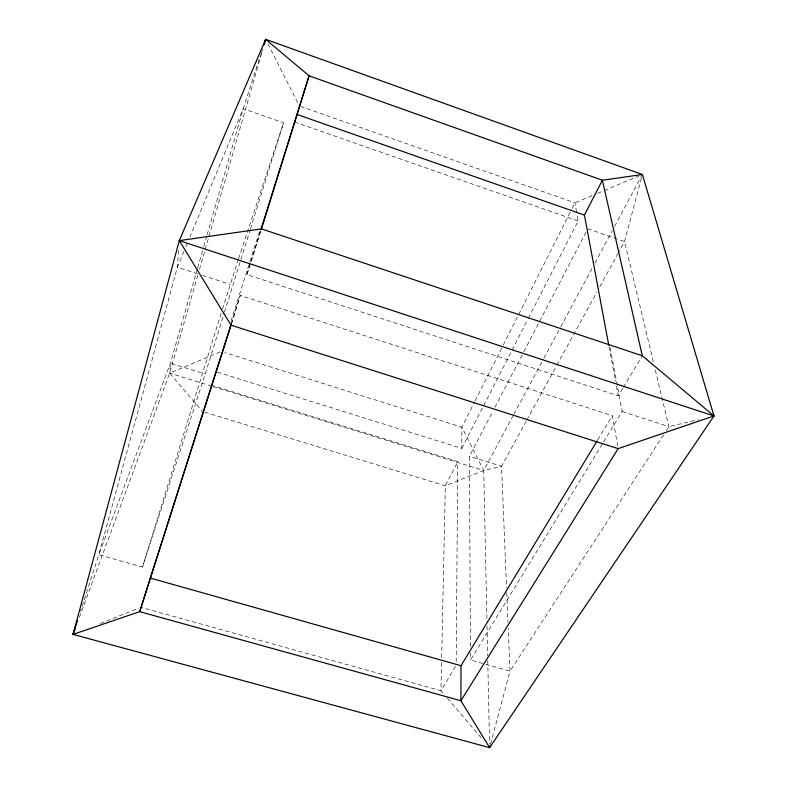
<?xml version="1.0" encoding="UTF-8"?>
<svg xmlns="http://www.w3.org/2000/svg" width="787" height="787" viewBox="0 0 787 787"><rect width="100%" height="100%" fill="white"/><g stroke="black" fill="none" stroke-linecap="round" stroke-linejoin="round"><path stroke-width="0.59" stroke-dasharray="3.94 2.95" d="M217.389 372.153L461.762 448.413L461.841 427.193L474.531 402.019M456.185 661.749L457.768 461.625L213.09 385.748M441.566 662.487L440.966 690.711L444.153 694.439M441.674 657.578L445.334 485.815L457.768 461.625M178.59 250.305L177.36 267.236L98.828 554.697L80.51 611.283M490.547 744.118L509.996 671.173L508.225 628.223M641.454 178.029L624.514 241.57L618.631 252.322M197.36 268.938L170.385 363.181L98.828 554.697L142.477 567.063L205.21 374.022L224.167 313.256M197.694 267.757L203.42 247.738M203.764 246.557L206.794 235.952M207.129 234.772L243.203 108.724L260.418 55.543M197.822 275.243L169.667 373.136L78.572 619.418M199.514 269.341L262.947 48.784M142.477 567.063L222.101 310.147M222.465 308.976L238.176 259.926M224.531 312.085L240.566 260.674M240.93 259.503L250.04 230.296M250.404 229.125L283.566 122.792L243.203 108.724L190.06 236.661M231.398 324.037L240.31 295.43L612.355 415.713L617.716 446.278M622.665 388.414L618.228 395.792L246.902 274.604L260.743 230.168M230.985 321.037L260.113 229.706M231.378 323.457L240.31 295.43M246.902 274.604L261.107 230.04M260.792 54.382L261.914 50.909M238.559 258.766L283.566 122.792M183.942 251.378L177.36 267.236L197.999 273.925M185.83 246.852L188.182 241.196M475.082 400.927L502.677 346.201M503.227 345.109L571.657 209.391M572.208 208.299L574.972 202.83L592.945 195.274M461.762 448.413L511.57 351.11M512.13 350.018L527.802 319.404M528.352 318.312L578.16 220.999L576.969 214.192M470.419 646.481L469.416 456.273L492.632 411.64M494.895 407.292L523.217 352.861M523.778 351.769L587.2 229.863M513.272 415.398L483.739 470.488L486.937 621.337M513.852 414.316L543.374 359.226M543.955 358.144L560.167 327.894M560.747 326.812L592.591 267.403M594.913 263.084L612.286 230.67M614.598 226.351L642.389 174.498M526.257 421.114L501.545 466.278L506.553 587.741M526.837 420.042L556.261 366.289M556.852 365.207L596.861 292.105M599.802 286.724L618.041 253.394M455.525 666.481L440.966 690.711L142.054 607.643M623.294 387.361L641.661 356.816M597.726 439.874L612.355 415.713M663.539 434.867L509.996 671.173L470.488 659.978L602.96 442.943M603.599 441.901L622.163 411.493L617.185 385.05M666.215 430.755L668.881 426.643L698.541 419.619M220.203 351.897L169.667 373.136L202.357 411.404M597.441 193.386L603.058 191.025M604.19 190.552L639.024 175.914M100.175 623.56L138.61 608.213M204.709 412.122L445.334 485.815L483.739 470.488L501.545 466.278L469.416 456.273M211.851 386.21L169.667 373.136L170.385 363.181L205.21 374.022M213.031 386.574L483.739 470.488L461.841 427.193L224.826 352.527M202.584 275.411L230.099 284.333M622.163 411.493L668.881 426.643L655.138 369.329M587.771 228.771L624.514 241.57L653.712 363.358M294.377 121.965L578.16 220.999M300.516 106.393L574.972 202.83L576.763 213.051M447.341 698.177L483.228 740.183M267.865 43.718L299.365 105.979M610.171 347.785L616.959 383.84M608.99 346.408L615.523 381.341M616.428 386.151L618.228 395.792M506.759 592.65L507.969 622.094M487.035 626.236L487.665 655.669M487.763 660.578L489.534 743.971M470.449 652.62L470.488 659.978"/><path stroke-width="1.18" d="M597.087 440.917L461.015 665.713L460.897 700.735L489.612 747.65L713.966 415.969L642.389 174.498L265.662 39.35L179.298 240.625L73.034 634.381L489.612 747.65L490.232 745.299M264.304 44.072L265.662 39.35L309.075 75.827L602.37 180.213L642.389 174.498M261.107 228.997L309.075 75.827L261.471 228.899L179.298 240.625L231.044 325.179L618.129 448.629L713.966 415.969L642.29 355.763L261.471 228.899M231.004 324.628L139.692 611.666L73.034 634.381L77.519 620.53M231.044 325.179L139.692 611.666L460.897 700.735L618.129 448.629M263.783 45.134L265.662 39.35M73.034 634.381L75.159 628.626M608.764 345.198L584.436 215.107L602.37 180.213L642.29 355.763M150.238 578.042L461.015 665.713M179.298 240.625L713.966 415.969M296.817 114.4L584.436 215.107"/></g></svg>
